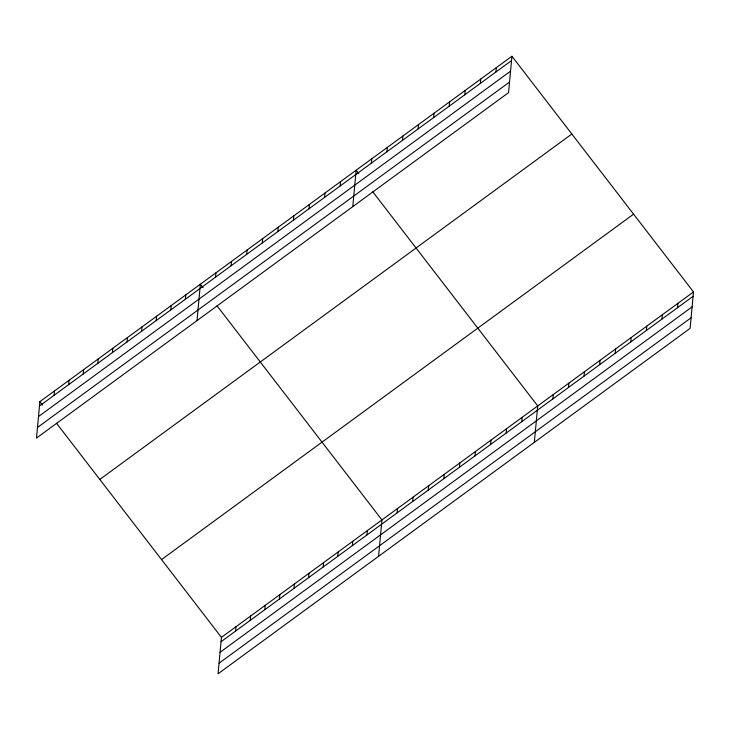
<?xml version="1.0" encoding="UTF-8"?>
<svg xmlns="http://www.w3.org/2000/svg" width="730" height="730" viewBox="0 0 730 730"><rect width="100%" height="100%" fill="white"/><g stroke="black" fill="none" stroke-linecap="round" stroke-linejoin="round"><path stroke-width="1.09" d="M39.876 401.646L36.5 438.055L508.555 92.637L511.931 56.228L39.876 401.646L42.541 405.104M54.066 395.332L54.467 390.97M68.656 384.655L69.058 380.293M83.247 373.979L83.649 369.617M97.838 363.303L98.24 358.941M112.429 352.617L112.831 348.265M127.02 341.941L127.421 337.588M141.611 331.265L142.012 326.912M156.202 320.589L156.603 316.236M170.793 309.912L171.194 305.56M185.383 299.236L185.785 294.884M197 320.607L200.376 284.207L203.04 287.666M215.551 277.163L215.952 272.81M231.127 265.766L231.529 261.413M246.704 254.368L247.105 250.007M56.52 423.254L221.446 637.363L218.069 673.772L690.124 328.354L693.5 291.945L511.931 56.228M262.28 242.962L262.681 238.61M235.635 631.048L236.036 626.687M277.856 231.565L278.267 227.213M250.226 620.372L250.627 616.01M293.433 220.168L293.843 215.815M264.817 609.696L265.218 605.334M309.018 208.771L309.42 204.418M279.407 599.02L279.809 594.658M324.595 197.374L324.996 193.012M293.998 588.334L294.4 583.982M340.171 185.968L340.572 181.615M308.589 577.658L308.991 573.305M352.773 206.626L356.149 170.218L358.813 173.676M323.18 566.982L323.582 562.629M371.324 163.173L371.725 158.821M337.771 556.306L338.173 551.953M386.9 151.776L387.311 147.423M352.362 545.629L352.763 541.277M402.476 140.379L402.887 136.017M366.953 534.953L367.354 530.601M418.062 128.973L418.463 124.62M378.569 556.324L381.945 519.924L217.02 305.815M433.638 117.576L434.04 113.223M397.12 512.88L397.522 508.527M449.215 106.178L449.616 101.826M412.696 501.483L413.098 497.13M464.791 94.781L465.192 90.429M428.273 490.086L428.683 485.724M480.367 83.384L480.769 79.022M443.849 478.679L444.26 474.327M495.944 71.978L496.354 67.625M459.435 467.282L459.836 462.929M475.011 455.885L475.412 451.532M490.587 444.488L490.989 440.135M506.164 433.091L506.565 428.729M521.74 421.685L522.142 417.332M534.342 442.334L537.727 405.935L372.793 191.826M552.893 398.89L553.303 394.538M568.478 387.493L568.88 383.14M584.055 376.096L584.456 371.734M599.631 364.69L600.033 360.337M615.207 353.293L615.609 348.94M630.784 341.895L631.185 337.543M646.36 330.498L646.771 326.146M661.937 319.101L662.347 314.74M677.522 307.695L677.924 303.342M39.475 406.008L511.52 60.581M38.489 416.584L510.544 71.157M37.485 427.479L509.531 82.052M99.8 479.437L571.845 134.019M161.531 559.582L633.585 214.155M221.446 637.363L693.5 291.945M221.044 641.725L693.098 296.298M220.068 652.301L692.113 306.874M219.055 663.196L691.1 317.769"/></g></svg>
